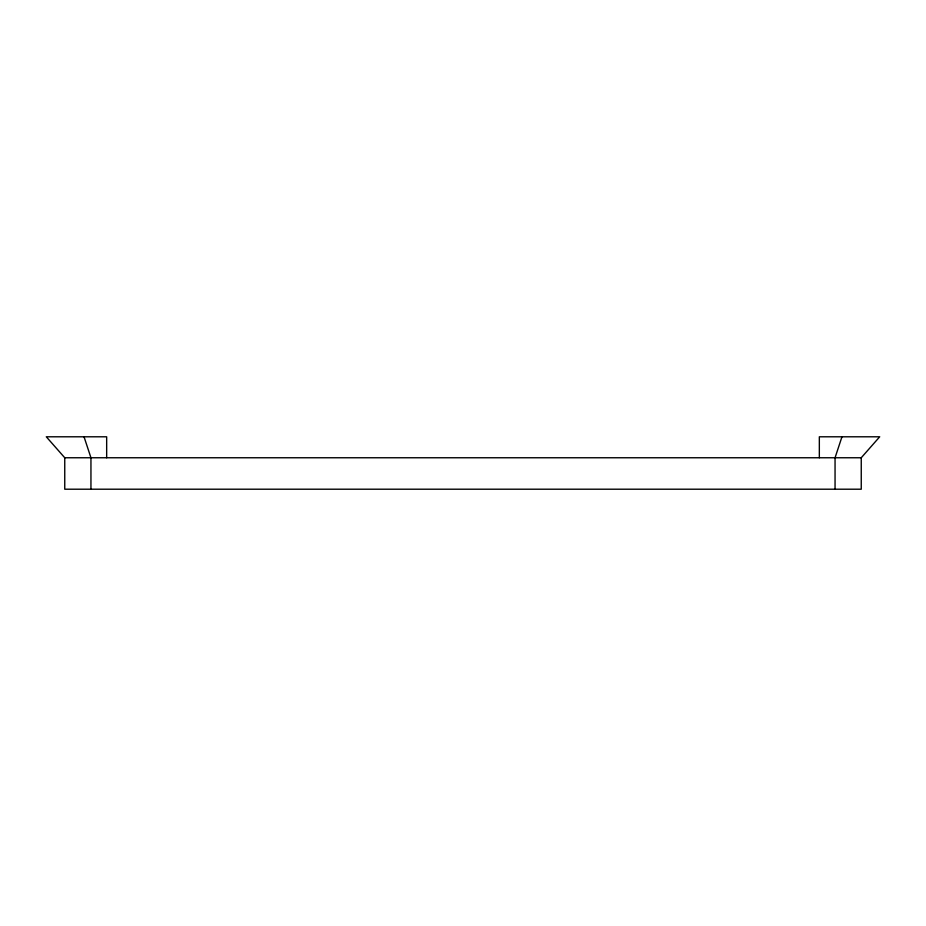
<?xml version="1.0" encoding="UTF-8"?>
<svg xmlns="http://www.w3.org/2000/svg" width="926" height="926" viewBox="0 0 926 926"><rect width="100%" height="100%" fill="white"/><g stroke="black" fill="none" stroke-linecap="round" stroke-linejoin="round"><path stroke-width="1.39" d="M841.965 436.794L835.055 457.757L835.055 489.206M106.664 457.757L106.664 436.794L46.3 436.794L64.751 457.757L64.751 489.206L861.249 489.206L861.249 457.757L879.7 436.794L819.336 436.794L819.336 457.757M64.751 457.757L861.249 457.757M84.034 436.794L90.945 457.757L90.945 489.206"/></g></svg>
